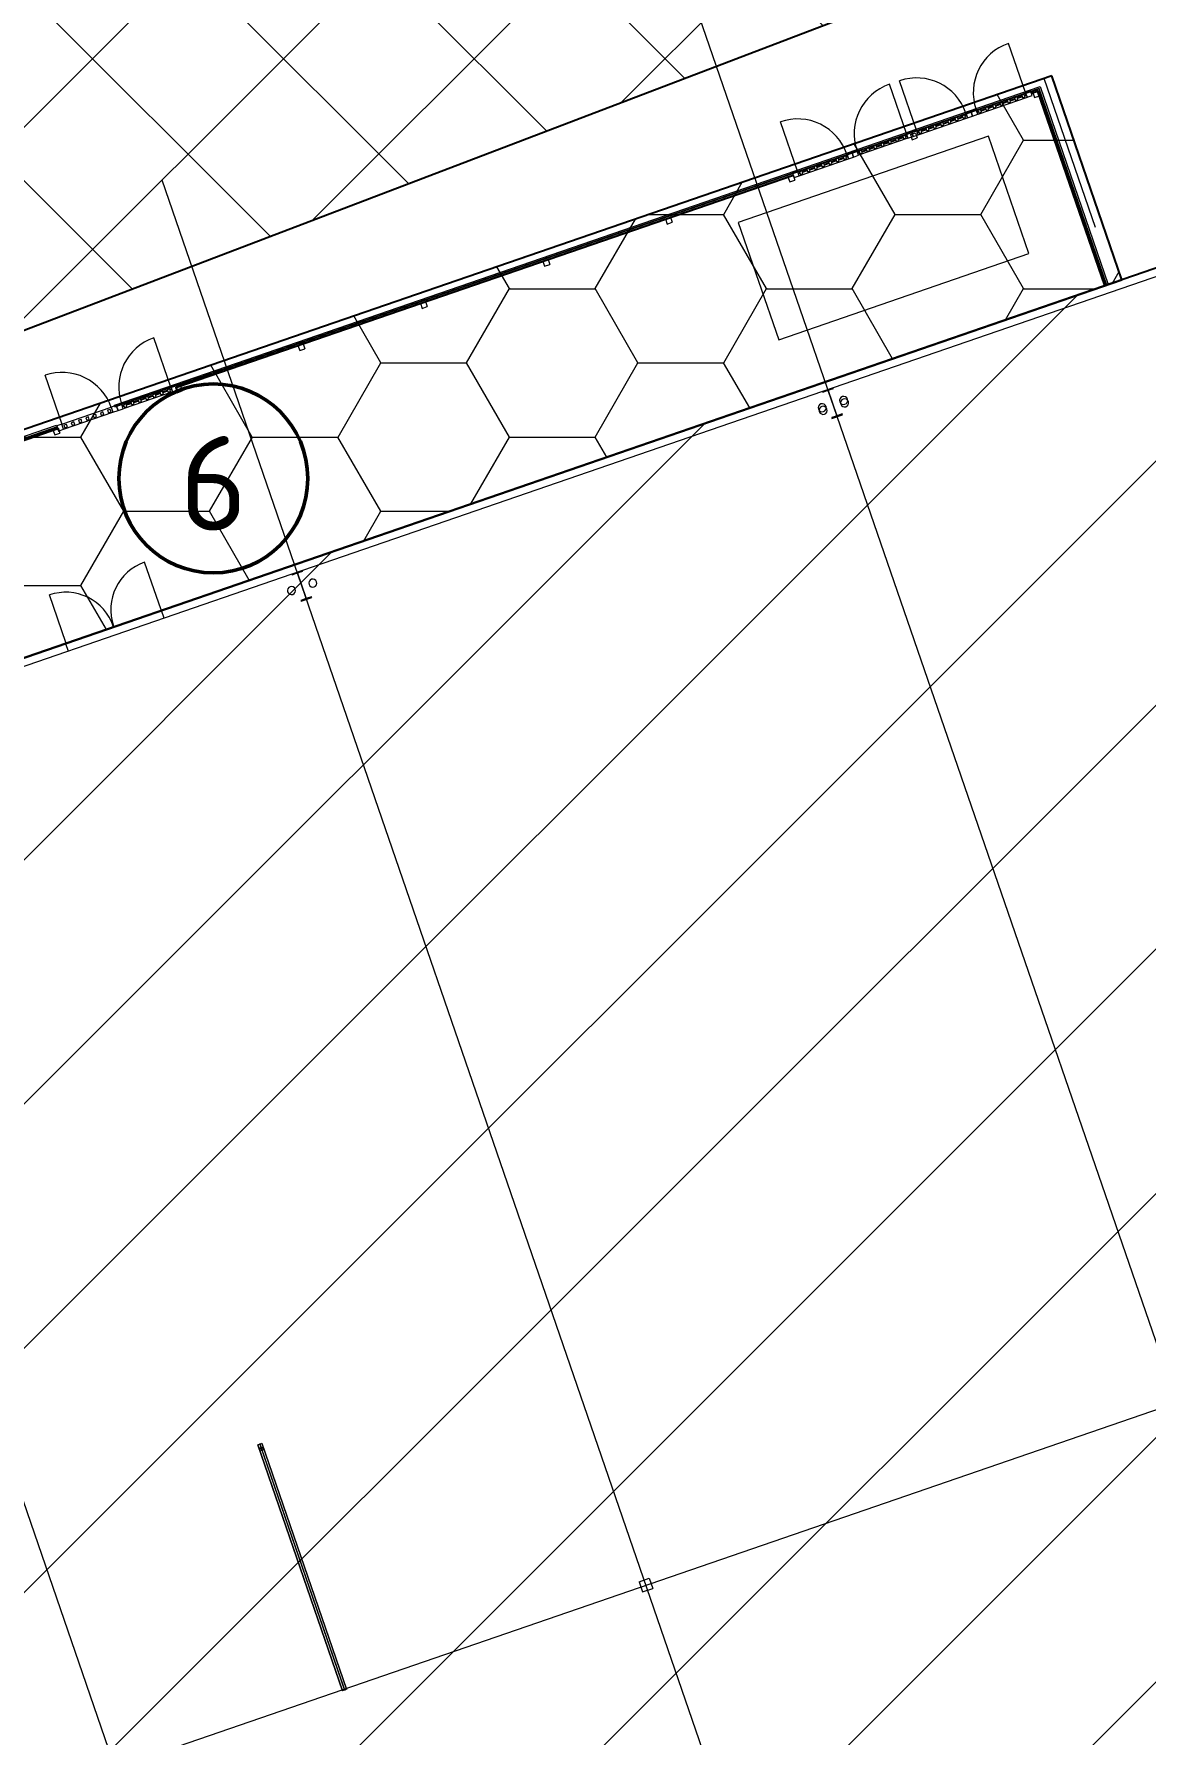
# Model space of a CAD drawing. Header units: millimetres. Extents: x 674 to 609626, y -20132 to 4061356.
# Drawn here: x 88203 to 108803, y 3983554 to 4015057 of the extents above; entities that cross this region are included whole.
import ezdxf

# ---------------------------------------------------------------- set-up
doc = ezdxf.new("R2010")
doc.units = ezdxf.units.MM
doc.linetypes.add('Hidden', pattern=[6, 4, -2])
doc.linetypes.add('Hidden_2_', pattern=[4, 3, -1])
for name, color, linetype, lineweight in [('A-000-M_MASS', 13, 'Continuous', 25), ('A-000-MH_MASS', 13, 'Hidden_2_', 25), ('A-010-M_LINE', 90, 'Continuous', 18), ('A-060-M_DETAIL', 3, 'Continuous', 25), ('A-214-M_CURT_WALL', 52, 'Continuous', 13), ('A-230-M_FLOOR', 192, 'Continuous', 13), ('A-325-M_DOOR', 31, 'Continuous', 13), ('A-325-M_DOOR_PANEL', 31, 'Continuous', 13), ('M-520-M_DRAINAGE_FW', 2, 'Continuous', 13), ('S-280-M_COLUMN', 52, 'Continuous', 13), ('S-280-M_STRUCT_FRAME', 12, 'Continuous', 13), ('Z-030-M_GRID', 191, 'Continuous', 13), ('Z-060-M_DETAIL', 92, 'Continuous', 25)]:
    doc.layers.add(name, color=color, linetype=linetype, lineweight=lineweight)
doc.styles.add('ISOCPEUR_2', font='isocpeur.ttf', dxfattribs={"height": 1750})

# ---------------------------------------------------------------- blocks, each defined once
blk = doc.blocks.new('SHS-Square Hollow Section-Column - 200x200xSHS-1605338-S0_021 - GROUND LOADING PLAN')
at = {"layer": 'S-280-M_COLUMN', "lineweight": 5}
for p, q in [((-100, 100), (-100, -100)), ((-100, 100), (100, 100)), ((100, 100), (100, -100)), ((-100, -100), (100, -100))]:
    blk.add_line(p, q, dxfattribs=at)
blk = doc.blocks.new('Mechanical - Condensers - Mechanical - Condensers-1249279-S0_021 - GROUND LOADING PLAN')
at = {"layer": 'A-000-M_MASS', "lineweight": 5}
for p, q in [((-2417617, 4013162), (-2422251, 4011566)), ((-2416869, 4010987), (-2417617, 4013162)), ((-2422251, 4011566), (-2421502, 4009392)), ((-2421502, 4009392), (-2416869, 4010987))]:
    blk.add_line(p, q, dxfattribs=at)
blk = doc.blocks.new('Downpipe - L Spreader - Default-3252010-S0_021 - GROUND LOADING PLAN')
at = {"layer": 'M-520-M_DRAINAGE_FW', "lineweight": 5}
for start, end in [(0, 180), (180, 0)]:
    blk.add_arc((-40, 150), 75, start, end, dxfattribs=at)
blk = doc.blocks.new('Downpipe - L Spreader - Default-3251983-S0_021 - GROUND LOADING PLAN')
at = {"layer": 'M-520-M_DRAINAGE_FW', "lineweight": 5}
for start, end in [(360, 180), (180, 360)]:
    blk.add_arc((-40, -150), 75, start, end, dxfattribs=at)
blk = doc.blocks.new('Downpipe - Straight - 01 - 150D-1616291-S0_021 - GROUND LOADING PLAN')
at = {"layer": 'M-520-M_DRAINAGE_FW', "lineweight": 5}
for start, end in [(0, 180), (360, 180), (180, 0), (180, 360)]:
    blk.add_arc((-40, 100), 75, start, end, dxfattribs=at)
blk = doc.blocks.new('Downpipe - Straight - 01 - 150D-1616292-S0_021 - GROUND LOADING PLAN')
at = {"layer": 'M-520-M_DRAINAGE_FW', "lineweight": 5}
for start, end in [(360, 180), (0, 180), (180, 360), (180, 0)]:
    blk.add_arc((-40, -100), 75, start, end, dxfattribs=at)
blk = doc.blocks.new('Structural Framing 2 - Structural Framing 1-1620312-S0_021 - GROUND LOADING PLAN')
at = {"layer": 'S-280-M_STRUCT_FRAME', "lineweight": 5}
for p, q in [((-2430325, 4005116), (-2430522, 4005048)), ((-2430522, 4005048), (-2430518, 4005035)), ((-2430518, 4005035), (-2430437, 4005063)), ((-2430419, 4005054), (-2430265, 4004607)), ((-2430256, 4004610), (-2430410, 4005057)), ((-2430401, 4005075), (-2430320, 4005103)), ((-2430320, 4005103), (-2430325, 4005116)), ((-2430274, 4004589), (-2430355, 4004561)), ((-2430355, 4004561), (-2430350, 4004548)), ((-2430350, 4004548), (-2430153, 4004616)), ((-2430157, 4004629), (-2430238, 4004601)), ((-2430153, 4004616), (-2430157, 4004629))]:
    blk.add_line(p, q, dxfattribs=at)
for centre, start, end in [((-2430432, 4005050), 19.0004, 109.0004), ((-2430397, 4005062), 109.0004, 199.0004), ((-2430278, 4004602), 289.0004, 19.0004), ((-2430243, 4004614), 199.0004, 289.0004)]:
    blk.add_arc(centre, 14, start, end, dxfattribs=at)
blk = doc.blocks.new('X_Door-Panel-Hinge-Standard - Standard-3351107-S0_021 - GROUND LOADING PLAN')
at = {"layer": 'A-325-M_DOOR', "lineweight": 5}
blk.add_arc((-472, -20), 932, 270, 0, dxfattribs=at)
at = {"layer": 'A-325-M_DOOR_PANEL', "lineweight": 5}
blk.add_line((-472, -20), (-472, -952), dxfattribs=at)
blk = doc.blocks.new('X_Door-Panel-Hinge-Standard - Standard-3351174-S0_021 - GROUND LOADING PLAN')
at = {"layer": 'A-325-M_DOOR', "lineweight": 5}
blk.add_arc((-472, 20), 932, 360, 90, dxfattribs=at)
at = {"layer": 'A-325-M_DOOR_PANEL', "lineweight": 5}
blk.add_line((-472, 20), (-472, 952), dxfattribs=at)
blk = doc.blocks.new('Structural Framing 3 - Structural Framing 1-1636859-S0_021 - GROUND LOADING PLAN')
at = {"layer": 'S-280-M_STRUCT_FRAME', "lineweight": 5}
for p, q in [((-2420491, 4008502), (-2420689, 4008434)), ((-2420568, 4008461), (-2420487, 4008489)), ((-2420487, 4008489), (-2420491, 4008502)), ((-2420689, 4008434), (-2420685, 4008421)), ((-2420685, 4008421), (-2420604, 4008449)), ((-2420586, 4008440), (-2420432, 4007992)), ((-2420423, 4007996), (-2420577, 4008443)), ((-2420440, 4007975), (-2420521, 4007947)), ((-2420521, 4007947), (-2420517, 4007934)), ((-2420517, 4007934), (-2420319, 4008002)), ((-2420324, 4008015), (-2420405, 4007987)), ((-2420319, 4008002), (-2420324, 4008015))]:
    blk.add_line(p, q, dxfattribs=at)
for centre, start, end in [((-2420599, 4008436), 19.0004, 109.0004), ((-2420564, 4008448), 109.0004, 199.0004), ((-2420445, 4007988), 289.0004, 19.0004), ((-2420409, 4008000), 199.0004, 289.0004)]:
    blk.add_arc(centre, 14, start, end, dxfattribs=at)
blk = doc.blocks.new('aba - Plumbing Fixtures - Strip Drain - Stormtech - Custom Ass - FLW003 _Doors_-2960047-S0_021 - GROUND LOADING PLAN')
at = {"layer": 'A-000-M_MASS', "lineweight": 5}
blk.add_circle((0, -95), 30, dxfattribs=at)
at = {"layer": 'A-000-MH_MASS', "linetype": 'Hidden', "lineweight": 5}
blk.add_line((0, 0), (0, -4820), dxfattribs=at)
blk = doc.blocks.new('Curtain_Wall_Batten_Door - Louvre Single Door-3241576-S0_021 - GROUND LOADING PLAN')
at = {"layer": 'A-325-M_DOOR', "lineweight": 5}
for p, q in [((-403, 33), (-453, 33)), ((-453, 33), (-453, -17)), ((-403, -17), (-403, 33)), ((-260, 33), (-310, 33)), ((-310, 33), (-310, -17)), ((-260, -17), (-260, 33)), ((-118, 33), (-168, 33)), ((-168, 33), (-168, -17)), ((-118, -17), (-118, 33)), ((25, 33), (-25, 33)), ((-25, 33), (-25, -17)), ((25, -17), (25, 33)), ((168, 33), (118, 33)), ((118, 33), (118, -17)), ((168, -17), (168, 33)), ((310, 33), (260, 33)), ((260, 33), (260, -17)), ((310, -17), (310, 33)), ((453, 33), (403, 33)), ((403, 33), (403, -17)), ((453, -17), (453, 33)), ((-453, -17), (-403, -17)), ((-310, -17), (-260, -17)), ((-168, -17), (-118, -17)), ((-25, -17), (25, -17)), ((118, -17), (168, -17)), ((260, -17), (310, -17)), ((403, -17), (453, -17))]:
    blk.add_line(p, q, dxfattribs=at)
blk.add_arc((483, -42), 966, 180, 270, dxfattribs=at)
at = {"layer": 'A-325-M_DOOR_PANEL', "lineweight": 5}
blk.add_line((483, -42), (483, -1008), dxfattribs=at)
blk = doc.blocks.new('Rectangular Mullion - 100 x 100mm-1765090-S0_021 - GROUND LOADING PLAN')
at = {"layer": 'A-214-M_CURT_WALL', "lineweight": 5}
for p, q in [((-2434782, 4007827), (-2433868, 4008142)), ((-2434750, 4007733), (-2433836, 4008047))]:
    blk.add_line(p, q, dxfattribs=at)
blk = doc.blocks.new('Rectangular Mullion - 100 x 100mm-1765060-S0_021 - GROUND LOADING PLAN')
at = {"layer": 'A-214-M_CURT_WALL', "lineweight": 5}
for p, q in [((-100, 50), (0, 50)), ((-100, -50), (-100, 50)), ((0, 50), (0, -50)), ((0, -50), (-100, -50))]:
    blk.add_line(p, q, dxfattribs=at)
blk = doc.blocks.new('Rectangular Mullion - 100 x 100mm-1765061-S0_021 - GROUND LOADING PLAN')
at = {"layer": 'A-214-M_CURT_WALL', "lineweight": 5}
for p, q in [((0, 50), (-100, 50)), ((-100, 50), (-100, -50)), ((0, -50), (0, 50)), ((-100, -50), (0, -50))]:
    blk.add_line(p, q, dxfattribs=at)
blk = doc.blocks.new('Curtain_Wall_Batten_Door - Louvre Single Door-3241595-S0_021 - GROUND LOADING PLAN')
at = {"layer": 'A-325-M_DOOR', "lineweight": 5}
for p, q in [((-403, 17), (-453, 17)), ((-453, 17), (-453, -33)), ((-403, -33), (-403, 17)), ((-260, 17), (-310, 17)), ((-310, 17), (-310, -33)), ((-260, -33), (-260, 17)), ((-118, 17), (-168, 17)), ((-168, 17), (-168, -33)), ((-118, -33), (-118, 17)), ((25, 17), (-25, 17)), ((-25, 17), (-25, -33)), ((25, -33), (25, 17)), ((168, 17), (118, 17)), ((118, 17), (118, -33)), ((168, -33), (168, 17)), ((310, 17), (260, 17)), ((260, 17), (260, -33)), ((310, -33), (310, 17)), ((453, 17), (403, 17)), ((403, 17), (403, -33)), ((453, -33), (453, 17)), ((-453, -33), (-403, -33)), ((-310, -33), (-260, -33)), ((-168, -33), (-118, -33)), ((-25, -33), (25, -33)), ((118, -33), (168, -33)), ((260, -33), (310, -33)), ((403, -33), (453, -33))]:
    blk.add_line(p, q, dxfattribs=at)
blk.add_arc((483, 42), 966, 90, 180, dxfattribs=at)
at = {"layer": 'A-325-M_DOOR_PANEL', "lineweight": 5}
blk.add_line((483, 42), (483, 1008), dxfattribs=at)
blk = doc.blocks.new('Rectangular Mullion - 100 x 100mm-2548305-S0_021 - GROUND LOADING PLAN')
at = {"layer": 'A-214-M_CURT_WALL', "lineweight": 5}
blk.add_line((-2432733, 4008427), (-2433647, 4008112), dxfattribs=at)
blk = doc.blocks.new('Rectangular Mullion - 100 x 100mm-1677029-S0_021 - GROUND LOADING PLAN')
at = {"layer": 'A-214-M_CURT_WALL', "lineweight": 5}
for p, q in [((-100, 50), (0, 50)), ((-100, -50), (-100, 50)), ((0, 50), (0, -50)), ((0, -50), (-100, -50))]:
    blk.add_line(p, q, dxfattribs=at)
blk = doc.blocks.new('Rectangular Mullion - 100 x 100mm-1677030-S0_021 - GROUND LOADING PLAN')
at = {"layer": 'A-214-M_CURT_WALL', "lineweight": 5}
for p, q in [((0, 50), (-100, 50)), ((-100, 50), (-100, -50)), ((0, -50), (0, 50)), ((-100, -50), (0, -50))]:
    blk.add_line(p, q, dxfattribs=at)
blk = doc.blocks.new('Rectangular Mullion - 100 x 100mm-V50-S0_021 - GROUND LOADING PLAN')
at = {"layer": 'A-214-M_CURT_WALL', "lineweight": 5}
blk.add_line((-2421124, 4012430), (-2420210, 4012744), dxfattribs=at)
blk = doc.blocks.new('aba - Plumbing Fixtures - Strip Drain - Stormtech - Custom Ass - FLW003 _Doors_-1837841-S0_021 - GROUND LOADING PLAN')
at = {"layer": 'A-000-M_MASS', "lineweight": 5}
blk.add_circle((0, -95), 30, dxfattribs=at)
at = {"layer": 'A-000-MH_MASS', "linetype": 'Hidden', "lineweight": 5}
blk.add_line((0, 10), (0, -4830), dxfattribs=at)
at = {"layer": 'M-520-M_DRAINAGE_FW', "lineweight": 5}
for p, q in [((-41, 0), (-38, 0)), ((-41, 0), (-41, -4820)), ((-38, -4820), (-38, 0)), ((0, 0), (0, -4820)), ((38, 0), (41, 0)), ((38, 0), (38, -4820)), ((41, 0), (41, -4820)), ((-38, -4820), (-41, -4820)), ((41, -4820), (38, -4820))]:
    blk.add_line(p, q, dxfattribs=at)
blk = doc.blocks.new('Rectangular Mullion - LVR002 - Swaged Louvre-3353512-S0_021 - GROUND LOADING PLAN')
at = {"layer": 'A-214-M_CURT_WALL', "lineweight": 5}
for p, q in [((-2448567, 4003033), (-2434862, 4007752)), ((-2434855, 4007733), (-2448542, 4003020))]:
    blk.add_line(p, q, dxfattribs=at)
blk = doc.blocks.new('Rectangular Mullion - LVR002 - Swaged Louvre-V67-S0_021 - GROUND LOADING PLAN')
at = {"layer": 'A-214-M_CURT_WALL', "lineweight": 5}
for p, q in [((-2448639, 4003068), (-2434880, 4007806)), ((-2434871, 4007777), (-2448601, 4003049)), ((-2448596, 4003047), (-2434869, 4007773)), ((-2434880, 4007806), (-2434877, 4007795)), ((-2434869, 4007773), (-2434871, 4007777)), ((-2448601, 4003049), (-2448596, 4003047))]:
    blk.add_line(p, q, dxfattribs=at)
blk = doc.blocks.new('Rectangular Mullion - LVR002 - Swaged Louvre-3345614-S0_021 - GROUND LOADING PLAN')
at = {"layer": 'A-214-M_CURT_WALL', "lineweight": 5}
for p, q in [((-2417218, 4013833), (-2417131, 4013863)), ((-2417124, 4013844), (-2417212, 4013814)), ((-2417083, 4013879), (-2416996, 4013909)), ((-2416989, 4013890), (-2417077, 4013860)), ((-2416949, 4013926), (-2416920, 4013935)), ((-2416914, 4013916), (-2416942, 4013907)), ((-2416826, 4013968), (-2416696, 4014013)), ((-2416708, 4013987), (-2416819, 4013949)), ((-2418186, 4013499), (-2418099, 4013530)), ((-2418092, 4013511), (-2418180, 4013480)), ((-2418051, 4013546), (-2418023, 4013556)), ((-2418016, 4013537), (-2418045, 4013527)), ((-2417834, 4013621), (-2417805, 4013631)), ((-2417799, 4013612), (-2417827, 4013602)), ((-2417758, 4013647), (-2417671, 4013677)), ((-2417664, 4013658), (-2417752, 4013628)), ((-2417623, 4013693), (-2417536, 4013723)), ((-2417529, 4013705), (-2417617, 4013674)), ((-2417488, 4013740), (-2417401, 4013770)), ((-2417394, 4013751), (-2417482, 4013721)), ((-2417353, 4013786), (-2417266, 4013816)), ((-2417259, 4013797), (-2417347, 4013767)), ((-2418937, 4013241), (-2418908, 4013251)), ((-2418902, 4013232), (-2418930, 4013222)), ((-2418861, 4013267), (-2418773, 4013297)), ((-2418767, 4013278), (-2418854, 4013248)), ((-2418726, 4013314), (-2418638, 4013344)), ((-2418632, 4013325), (-2418719, 4013295)), ((-2418591, 4013360), (-2418503, 4013390)), ((-2418497, 4013371), (-2418585, 4013341)), ((-2418456, 4013406), (-2418368, 4013437)), ((-2418362, 4013418), (-2418450, 4013388)), ((-2418321, 4013453), (-2418233, 4013483)), ((-2418227, 4013464), (-2418315, 4013434)), ((-2419964, 4012887), (-2419876, 4012918)), ((-2419869, 4012899), (-2419957, 4012868)), ((-2419829, 4012934), (-2419741, 4012964)), ((-2419735, 4012945), (-2419822, 4012915)), ((-2419694, 4012980), (-2419606, 4013010)), ((-2419600, 4012992), (-2419687, 4012961)), ((-2419559, 4013027), (-2419471, 4013057)), ((-2419465, 4013038), (-2419552, 4013008)), ((-2419424, 4013073), (-2419336, 4013103)), ((-2419330, 4013084), (-2419417, 4013054)), ((-2419289, 4013120), (-2419201, 4013150)), ((-2419195, 4013131), (-2419282, 4013101)), ((-2419154, 4013166), (-2419126, 4013176)), ((-2419119, 4013157), (-2419147, 4013147)), ((-2420931, 4012554), (-2420844, 4012584)), ((-2420837, 4012565), (-2420925, 4012535)), ((-2420796, 4012601), (-2420709, 4012631)), ((-2420702, 4012612), (-2420790, 4012582)), ((-2420662, 4012647), (-2420574, 4012677)), ((-2420567, 4012658), (-2420655, 4012628)), ((-2420527, 4012694), (-2420439, 4012724)), ((-2420432, 4012705), (-2420520, 4012675)), ((-2420392, 4012740), (-2420304, 4012770)), ((-2420298, 4012751), (-2420385, 4012721)), ((-2420257, 4012786), (-2420228, 4012796)), ((-2420222, 4012777), (-2420250, 4012768)), ((-2420039, 4012861), (-2420011, 4012871)), ((-2420004, 4012852), (-2420033, 4012842)), ((-2432658, 4008516), (-2421237, 4012449)), ((-2421230, 4012430), (-2432652, 4008497)), ((-2421142, 4012482), (-2421114, 4012491)), ((-2421107, 4012472), (-2421135, 4012463)), ((-2421066, 4012508), (-2420979, 4012538)), ((-2420972, 4012519), (-2421060, 4012489)), ((-2432781, 4008474), (-2432753, 4008484)), ((-2432746, 4008465), (-2432775, 4008455)), ((-2433666, 4008169), (-2433638, 4008179)), ((-2433631, 4008160), (-2433660, 4008150)), ((-2433591, 4008195), (-2433503, 4008225)), ((-2433498, 4008206), (-2433584, 4008176)), ((-2433456, 4008242), (-2433368, 4008272)), ((-2433362, 4008253), (-2433449, 4008223)), ((-2433321, 4008288), (-2433233, 4008318)), ((-2433227, 4008299), (-2433314, 4008269)), ((-2433186, 4008334), (-2433098, 4008365)), ((-2433092, 4008346), (-2433179, 4008316)), ((-2433051, 4008381), (-2432963, 4008411)), ((-2432957, 4008392), (-2433044, 4008362)), ((-2432916, 4008427), (-2432828, 4008458)), ((-2432822, 4008439), (-2432910, 4008408))]:
    blk.add_line(p, q, dxfattribs=at)
blk = doc.blocks.new('Rectangular Mullion - LVR002 - Swaged Louvre-V68-S0_021 - GROUND LOADING PLAN')
at = {"layer": 'A-214-M_CURT_WALL', "lineweight": 5}
for p, q in [((-2433809, 4008180), (-2416661, 4014085)), ((-2416679, 4014046), (-2433799, 4008151)), ((-2433798, 4008147), (-2416682, 4014041)), ((-2416682, 4014041), (-2416679, 4014046)), ((-2433804, 4008164), (-2433809, 4008180)), ((-2433799, 4008151), (-2433798, 4008147))]:
    blk.add_line(p, q, dxfattribs=at)
blk = doc.blocks.new('Rectangular Mullion - LVR002 - Swaged Louvre-3345615-S0_021 - GROUND LOADING PLAN')
at = {"layer": 'A-214-M_CURT_WALL', "lineweight": 5}
for p, q in [((-2415469, 4010390), (-2416708, 4013987)), ((-2416696, 4014013), (-2415450, 4010396)), ((-2415450, 4010396), (-2415469, 4010390)), ((-2415429, 4010403), (-2415450, 4010396))]:
    blk.add_line(p, q, dxfattribs=at)
blk = doc.blocks.new('Rectangular Mullion - LVR002 - Swaged Louvre-V69-S0_021 - GROUND LOADING PLAN')
at = {"layer": 'A-214-M_CURT_WALL', "lineweight": 5}
for p, q in [((-2416679, 4014046), (-2416682, 4014041)), ((-2416682, 4014041), (-2415429, 4010403)), ((-2415425, 4010405), (-2416679, 4014046)), ((-2416661, 4014085), (-2415397, 4010414)), ((-2415429, 4010403), (-2415425, 4010405)), ((-2415397, 4010414), (-2415425, 4010405))]:
    blk.add_line(p, q, dxfattribs=at)
blk = doc.blocks.new('aba - Structural Column - Steel - SHS - SHS100x100x9-3123692-S0_021 - GROUND LOADING PLAN')
at = {"layer": 'S-280-M_COLUMN', "lineweight": 5}
for p, q in [((-50, 50), (-50, -50)), ((-50, 50), (50, 50)), ((50, 50), (50, -50)), ((-50, -50), (50, -50))]:
    blk.add_line(p, q, dxfattribs=at)
blk = doc.blocks.new('25021-APA-ZZ-ZZ-M3-AR-000001_V3_rvt-1-S0_021 - GROUND LOADING PLAN')
at = {"layer": 'A-230-M_FLOOR', "lineweight": 5}
for p, q in [((-2436744, 4009087), (-2419330, 4015733)), ((-2416587, 4014235), (-2448810, 4003140)), ((-2415635, 4011471), (-2416587, 4014235)), ((-2410840, 4011825), (-2420491, 4008502)), ((-2413639, 4011020), (-2415397, 4010414)), ((-2415469, 4010390), (-2417203, 4009793)), ((-2417203, 4009793), (-2432934, 4004376)), ((-2420689, 4008434), (-2430325, 4005116)), ((-2430522, 4005048), (-2440158, 4001730)), ((-2432934, 4004376), (-2434717, 4003762)), ((-2432885, 4004234), (-2432934, 4004376)), ((-2434717, 4003762), (-2447305, 3999427)), ((-2434717, 4003762), (-2434668, 4003620)), ((-2431153, 3988913), (-2431075, 3988940)), ((-2431075, 3988940), (-2429506, 3984383)), ((-2429584, 3984356), (-2431153, 3988913)), ((-2429506, 3984383), (-2429584, 3984356))]:
    blk.add_line(p, q, dxfattribs=at)
at = {"layer": 'A-000-M_MASS', "color": 253, "lineweight": 5}
blk.add_blockref('Mechanical - Condensers - Mechanical - Condensers-1249279-S0_021 - GROUND LOADING PLAN', (0, 0), dxfattribs=at)
at = {"layer": 'A-214-M_CURT_WALL', "color": 253, "lineweight": 5}
for name, p in [('Rectangular Mullion - LVR002 - Swaged Louvre-V68-S0_021 - GROUND LOADING PLAN', (0, 0)), ('Rectangular Mullion - LVR002 - Swaged Louvre-3345614-S0_021 - GROUND LOADING PLAN', (0, 0)), ('Rectangular Mullion - 100 x 100mm-2548305-S0_021 - GROUND LOADING PLAN', (15831, 5456)), ('Rectangular Mullion - LVR002 - Swaged Louvre-3345615-S0_021 - GROUND LOADING PLAN', (0, 0)), ('Rectangular Mullion - LVR002 - Swaged Louvre-V69-S0_021 - GROUND LOADING PLAN', (0, 0)), ('Rectangular Mullion - 100 x 100mm-V50-S0_021 - GROUND LOADING PLAN', (2205, 759)), ('Rectangular Mullion - 100 x 100mm-2548305-S0_021 - GROUND LOADING PLAN', (13625, 4697)), ('Rectangular Mullion - 100 x 100mm-V50-S0_021 - GROUND LOADING PLAN', (0, 0)), ('Rectangular Mullion - 100 x 100mm-2548305-S0_021 - GROUND LOADING PLAN', (0, 0)), ('Rectangular Mullion - 100 x 100mm-1765090-S0_021 - GROUND LOADING PLAN', (0, 0)), ('Rectangular Mullion - LVR002 - Swaged Louvre-V67-S0_021 - GROUND LOADING PLAN', (0, 0)), ('Rectangular Mullion - LVR002 - Swaged Louvre-3353512-S0_021 - GROUND LOADING PLAN', (0, 0))]:
    blk.add_blockref(name, p, dxfattribs=at)
at = {"layer": 'A-214-M_CURT_WALL', "color": 253, "lineweight": 5, "extrusion": (0, 0, -1)}
for name, p, rotation in [('Rectangular Mullion - 100 x 100mm-1677029-S0_021 - GROUND LOADING PLAN', (2416824, 4013963), 160.9995928797874), ('Rectangular Mullion - 100 x 100mm-1677029-S0_021 - GROUND LOADING PLAN', (2419029, 4013204), 160.9995928797667), ('Rectangular Mullion - 100 x 100mm-1765060-S0_021 - GROUND LOADING PLAN', (2419029, 4013204), 340.9995928797828), ('Rectangular Mullion - 100 x 100mm-1765060-S0_021 - GROUND LOADING PLAN', (2421235, 4012444), 340.9995928797622), ('Rectangular Mullion - 100 x 100mm-1677029-S0_021 - GROUND LOADING PLAN', (2432655, 4008507), 160.9995928797667), ('Rectangular Mullion - 100 x 100mm-1765060-S0_021 - GROUND LOADING PLAN', (2434860, 4007747), 340.9995928797622)]:
    blk.add_blockref(name, p, dxfattribs=dict(at, rotation=rotation))
at = {"layer": 'A-214-M_CURT_WALL', "color": 253, "lineweight": 5}
for name, p, rotation in [('Rectangular Mullion - 100 x 100mm-1765061-S0_021 - GROUND LOADING PLAN', (-2417927, 4013583), 19.00040712021717), ('Rectangular Mullion - 100 x 100mm-1677030-S0_021 - GROUND LOADING PLAN', (-2417927, 4013583), 199.0004071202125), ('Rectangular Mullion - 100 x 100mm-1677030-S0_021 - GROUND LOADING PLAN', (-2420132, 4012824), 199.0004071202332), ('Rectangular Mullion - 100 x 100mm-1765061-S0_021 - GROUND LOADING PLAN', (-2420132, 4012824), 19.00040712023784), ('Rectangular Mullion - 100 x 100mm-1765061-S0_021 - GROUND LOADING PLAN', (-2433758, 4008127), 19.00040712023784), ('Rectangular Mullion - 100 x 100mm-1677030-S0_021 - GROUND LOADING PLAN', (-2433758, 4008127), 199.0004071202332)]:
    blk.add_blockref(name, p, dxfattribs=dict(at, rotation=rotation))
at = {"layer": 'A-325-M_DOOR', "color": 253, "lineweight": 5}
for name, p, rotation in [('Curtain_Wall_Batten_Door - Louvre Single Door-3241595-S0_021 - GROUND LOADING PLAN', (-2417375, 4013773), 19.00040712021258), ('Curtain_Wall_Batten_Door - Louvre Single Door-3241576-S0_021 - GROUND LOADING PLAN', (-2418478, 4013394), 199.0004071202172), ('Curtain_Wall_Batten_Door - Louvre Single Door-3241595-S0_021 - GROUND LOADING PLAN', (-2419581, 4013014), 19.00040712023325), ('Curtain_Wall_Batten_Door - Louvre Single Door-3241576-S0_021 - GROUND LOADING PLAN', (-2420684, 4012634), 199.0004071202379), ('Curtain_Wall_Batten_Door - Louvre Single Door-3241595-S0_021 - GROUND LOADING PLAN', (-2433206, 4008317), 19.00040712023325), ('Curtain_Wall_Batten_Door - Louvre Single Door-3241576-S0_021 - GROUND LOADING PLAN', (-2434309, 4007937), 199.0004071202379), ('X_Door-Panel-Hinge-Standard - Standard-3351107-S0_021 - GROUND LOADING PLAN', (-2433385, 4004215), 199.0004071202119), ('X_Door-Panel-Hinge-Standard - Standard-3351174-S0_021 - GROUND LOADING PLAN', (-2434257, 4003915), 19.0004071202119)]:
    blk.add_blockref(name, p, dxfattribs=dict(at, rotation=rotation))
at = {"layer": 'M-520-M_DRAINAGE_FW', "color": 253, "lineweight": 5}
for name, p, rotation in [('Downpipe - L Spreader - Default-3251983-S0_021 - GROUND LOADING PLAN', (-2420685, 4007975), 199.0004071202827), ('Downpipe - Straight - 01 - 150D-1616292-S0_021 - GROUND LOADING PLAN', (-2420685, 4007975), 199.0004071202827), ('Downpipe - L Spreader - Default-3252010-S0_021 - GROUND LOADING PLAN', (-2420212, 4008138), 19.00040712024361), ('Downpipe - Straight - 01 - 150D-1616291-S0_021 - GROUND LOADING PLAN', (-2420212, 4008138), 19.00040712024361), ('Downpipe - L Spreader - Default-3251983-S0_021 - GROUND LOADING PLAN', (-2430518, 4004589), 199.0004071202827), ('Downpipe - L Spreader - Default-3252010-S0_021 - GROUND LOADING PLAN', (-2430046, 4004752), 19.00040712024361), ('aba - Plumbing Fixtures - Strip Drain - Stormtech - Custom Ass - FLW003 _Doors_-1837841-S0_021 - GROUND LOADING PLAN', (-2431114, 3988926), 19.00040712021655), ('aba - Plumbing Fixtures - Strip Drain - Stormtech - Custom Ass - FLW003 _Doors_-2960047-S0_021 - GROUND LOADING PLAN', (-2431114, 3988926), 19.00040712021655)]:
    blk.add_blockref(name, p, dxfattribs=dict(at, rotation=rotation))
at = {"layer": 'S-280-M_COLUMN', "color": 253, "lineweight": 5}
for name, p, rotation in [('aba - Structural Column - Steel - SHS - SHS100x100x9-3123692-S0_021 - GROUND LOADING PLAN', (-2416730, 4013943), 19.00040712015785), ('aba - Structural Column - Steel - SHS - SHS100x100x9-3123692-S0_021 - GROUND LOADING PLAN', (-2418999, 4013161), 19.00040712015785), ('aba - Structural Column - Steel - SHS - SHS100x100x9-3123692-S0_021 - GROUND LOADING PLAN', (-2421268, 4012380), 19.00040712015785), ('aba - Structural Column - Steel - SHS - SHS100x100x9-3123692-S0_021 - GROUND LOADING PLAN', (-2423537, 4011599), 19.00040712015785), ('aba - Structural Column - Steel - SHS - SHS100x100x9-3123692-S0_021 - GROUND LOADING PLAN', (-2425807, 4010817), 19.00040712015785), ('aba - Structural Column - Steel - SHS - SHS100x100x9-3123692-S0_021 - GROUND LOADING PLAN', (-2428076, 4010036), 19.00040712015785), ('aba - Structural Column - Steel - SHS - SHS100x100x9-3123692-S0_021 - GROUND LOADING PLAN', (-2430345, 4009254), 19.00040712015785), ('aba - Structural Column - Steel - SHS - SHS100x100x9-3123692-S0_021 - GROUND LOADING PLAN', (-2432614, 4008473), 19.00040712015785), ('aba - Structural Column - Steel - SHS - SHS100x100x9-3123692-S0_021 - GROUND LOADING PLAN', (-2434884, 4007692), 19.00040712015785), ('SHS-Square Hollow Section-Column - 200x200xSHS-1605338-S0_021 - GROUND LOADING PLAN', (-2423961, 3986313), 19.00040712009558)]:
    blk.add_blockref(name, p, dxfattribs=dict(at, rotation=rotation))
at = {"layer": 'S-280-M_STRUCT_FRAME', "color": 253, "lineweight": 5}
for name in ['Structural Framing 3 - Structural Framing 1-1636859-S0_021 - GROUND LOADING PLAN', 'Structural Framing 2 - Structural Framing 1-1620312-S0_021 - GROUND LOADING PLAN']:
    blk.add_blockref(name, (0, 0), dxfattribs=at)
blk = doc.blocks.new('NRP_Load Tag _v2_ - NRP_Load Tag-532938-S0_021 - GROUND LOADING PLAN')
at = {"layer": 'A-060-M_DETAIL', "lineweight": 50}
for start, end in [(360, 180), (180, 360)]:
    blk.add_arc((0, 0), 3.5, start, end, dxfattribs=at)

msp = doc.modelspace()

# ---------------------------------------------------------------- hatches: boundary and pattern name
at = {"layer": 'Z-060-M_DETAIL', "lineweight": 18}
h = msp.add_hatch(dxfattribs=at)
h.set_pattern_fill('FP_39', color=150, style=0, pattern_type=2)
h.set_pattern_definition([(45, (2523501.4, 0), (-1767.767, 1767.767), []), (135, (2523501.4, 0), (-1767.767, -1767.767), [])])
h.paths.add_polyline_path([(96245, 3945586), (100712, 3950053), (100488, 3950102), (100182, 3950188), (100047, 3950231), (99832, 3950312), (99622, 3950403), (99416, 3950505), (99164, 3950647), (99020, 3950737), (98831, 3950868), (97520, 3951917), (97129, 3952216), (96907, 3952378), (96590, 3952594), (96111, 3952893), (95937, 3952997), (95601, 3953183), (95093, 3953438), (94914, 3953524), (94563, 3953678), (94075, 3953870), (93847, 3953954), (93483, 3954076), (93057, 3954202), (92745, 3954285), (92372, 3954373), (91996, 3954449), (91617, 3954513), (91237, 3954566), (90856, 3954607), (90474, 3954636), (90004, 3954655), (89707, 3954660), (81061, 3954660), (80707, 3954666), (80355, 3954685), (80003, 3954716), (79652, 3954760), (79303, 3954816), (78957, 3954885), (78613, 3954965), (78272, 3955058), (77790, 3955213), (77601, 3955280), (77272, 3955408), (76948, 3955548), (76628, 3955700), (76315, 3955862), (76007, 3956036), (75706, 3956221), (75411, 3956416), (75124, 3956621), (74737, 3956925), (74571, 3957062), (74307, 3957297), (74052, 3957540), (73719, 3957888), (73567, 3958055), (73298, 3958377), (73121, 3958602), (72912, 3958887), (72714, 3959180), (72526, 3959479), (72349, 3959785), (72183, 3960096), (72028, 3960414), (71884, 3960737), (71752, 3961064), (71632, 3961397), (63374, 3985498), (63253, 3985872), (63143, 3986250), (63045, 3986631), (62959, 3987015), (62886, 3987401), (62823, 3987800), (62775, 3988180), (62738, 3988571), (62713, 3988964), (62701, 3989357), (62701, 3989750), (62714, 3990143), (62739, 3990536), (62776, 3990927), (62851, 3991478), (62887, 3991706), (62961, 3992092), (63047, 3992476), (63145, 3992857), (63282, 3993317), (63377, 3993608), (63540, 3994053), (63656, 3994344), (63812, 3994705), (64029, 3995155), (64159, 3995411), (64349, 3995755), (64558, 3996107), (64761, 3996425), (65067, 3996867), (65214, 3997068), (65455, 3997378), (65706, 3997681), (65967, 3997976), (66236, 3998262), (66594, 3998614), (66830, 3998833), (67098, 3999068), (67401, 3999318), (67712, 3999559), (68031, 3999789), (68357, 4000010), (68689, 4000220), (69028, 4000420), (69373, 4000608), (69724, 4000786), (86757, 4009087), (104171, 4015733), (114432, 4019404), (115522, 4019791), (117414, 4020449), (119311, 4021097), (121212, 4021733), (123116, 4022358), (125024, 4022971), (126936, 4023573), (128851, 4024164), (130769, 4024743), (132692, 4025311), (134788, 4025915), (136546, 4026412), (138860, 4027048), (140413, 4027467), (142931, 4028126), (144292, 4028475), (147002, 4029149), (148183, 4029438), (151073, 4030119), (152086, 4030354), (154041, 4030794), (155999, 4031223), (157959, 4031640), (159922, 4032046), (170220, 4034141), (171181, 4031349), (196234, 4037610), (195955, 4039377), (260999, 4052607), (261254, 4052656), (262017, 4052784), (262525, 4052859), (263040, 4052927), (263638, 4052993), (264238, 4053047), (265070, 4053101), (265440, 4053120), (266042, 4053138), (267106, 4053144), (286913, 4053144), (287204, 4053138), (287495, 4053120), (287784, 4053090), (288072, 4053047), (288358, 4052993), (288642, 4052927), (288922, 4052850), (289199, 4052760), (289498, 4052649), (289741, 4052547), (290004, 4052424), (290263, 4052290), (290515, 4052146), (290762, 4051991), (291002, 4051826), (291234, 4051651), (291533, 4051401), (291677, 4051273), (291886, 4051071), (292086, 4050860), (292278, 4050641), (292527, 4050322), (292633, 4050180), (292796, 4049938), (292948, 4049691), (293090, 4049437), (293222, 4049177), (293343, 4048912), (293452, 4048642), (293569, 4048308), (293637, 4048091), (293712, 4047809), (293776, 4047525), (293827, 4047239), (296518, 4030249), (296518, 4059144), (268053, 4059144), (267282, 4059138), (266510, 4059120), (265738, 4059090), (264968, 4059049), (264197, 4058995), (263428, 4058930), (262660, 4058852), (261893, 4058763), (260999, 4058643), (260364, 4058549), (259603, 4058425), (258843, 4058288), (258085, 4058140), (158330, 4037845), (156365, 4037439), (154402, 4037021), (152442, 4036592), (150485, 4036151), (148530, 4035698), (146578, 4035234), (144629, 4034758), (142683, 4034271), (140740, 4033771), (138800, 4033261), (136862, 4032738), (134788, 4032165), (132997, 4031659), (131070, 4031102), (129146, 4030534), (126646, 4029776), (125308, 4029363), (123394, 4028760), (121484, 4028146), (119577, 4027521), (117675, 4026884), (115776, 4026236), (113881, 4025576), (110360, 4024322), (102090, 4021360), (84369, 4014597), (64120, 4004730), (61505, 4003095), (61206, 4002902), (60874, 4002672), (60551, 4002433), (60234, 4002184), (59926, 4001925), (59626, 4001656), (59334, 4001378), (59052, 4001091), (58778, 4000796), (58514, 4000492), (58259, 4000180), (58014, 3999860), (57780, 3999533), (57555, 3999199), (57328, 3998833), (57139, 3998510), (56946, 3998156), (56766, 3997796), (56596, 3997431), (56438, 3997060), (56291, 3996685), (56157, 3996306), (56034, 3995922), (55923, 3995535), (55824, 3995144), (55738, 3994751), (55664, 3994355), (55602, 3993957), (55553, 3993558), (55516, 3993157), (55492, 3992755), (55480, 3992352), (55481, 3991949), (55499, 3991478), (55521, 3991145), (55559, 3990744), (55610, 3990345), (55674, 3989947), (55750, 3989552), (55838, 3989159), (55938, 3988769), (56051, 3988382), (56244, 3987800), (67013, 3956365), (67139, 3956015), (67277, 3955669), (67426, 3955328), (67612, 3954942), (67757, 3954661), (67939, 3954336), (68131, 3954018), (68333, 3953705), (68546, 3953400), (68768, 3953101), (69000, 3952810), (69241, 3952527), (69492, 3952252), (69751, 3951985), (70019, 3951726), (70295, 3951477), (70579, 3951236), (70871, 3951005), (71171, 3950784), (71477, 3950573), (71790, 3950371), (72109, 3950180), (72435, 3950000), (72766, 3949830), (73103, 3949672), (73444, 3949524), (73791, 3949387), (74141, 3949262), (74496, 3949149), (74854, 3949047), (75215, 3948956), (75579, 3948878), (75945, 3948811), (76313, 3948757), (76683, 3948715), (77054, 3948684), (77426, 3948666), (77798, 3948660), (88374, 3948660), (88760, 3948654), (89146, 3948635), (89531, 3948603), (90004, 3948546), (90296, 3948502), (90676, 3948433), (91054, 3948352), (91429, 3948258), (91800, 3948152), (92168, 3948034), (92531, 3947904), (92891, 3947763), (93245, 3947609), (93594, 3947444), (94075, 3947192), (94276, 3947081), (94607, 3946882), (94932, 3946673), (95250, 3946454), (95560, 3946224), (95863, 3945984), (96111, 3945732)])
h = msp.add_hatch(dxfattribs=at)
h.set_pattern_fill('FP_43', color=240, style=0, pattern_type=2)
h.set_pattern_definition([(45, (2523501.4, 0), (-2262.7417, 2262.7417), [])])
h.paths.add_polyline_path([(76024, 3957063), (123550, 3973428), (125141, 3968809), (218853, 3968809), (215362, 3990817), (202456, 3993537), (201710, 3998248), (201451, 3998207), (195477, 4036005), (168099, 4029182), (167515, 4030872), (63001, 3994884), (75754, 3957846)])
h = msp.add_hatch(dxfattribs=at)
h.set_pattern_fill('FP_41', color=190, style=0, pattern_type=2)
h.set_pattern_definition([(0, (2523501.4, 0), (2381.25, 1374.815), [1587.5, -3175]), (120, (2523501.4, 0), (-2381.2497, 1374.8155), [1587.5, -3175]), (60, (2523501.4, 0), (0.0003, 2749.6305), [0, -3175, 1587.5, 0])])
h.paths.add_polyline_path([(75993, 3999357), (108358, 4010502), (107056, 4014284), (74691, 4003140), (74908, 4002511)])

# ---------------------------------------------------------------- linework, layer by layer
at = {"layer": 'A-010-M_LINE', "lineweight": 25}
for p, q in [((167515, 4030872), (63001, 3994884)), ((86757, 4009087), (104171, 4015733)), ((107056, 4014284), (74691, 4003140)), ((108358, 4010502), (107056, 4014284)), ((75993, 3999357), (108358, 4010502))]:
    msp.add_line(p, q, dxfattribs=at)
at = {"layer": 'Z-030-M_GRID'}
for p, q in [((171746, 4032329), (43294, 3988098)), ((125835, 3941893), (100409, 4015735)), ((49805, 3969187), (175938, 4012620)), ((116002, 3938507), (90575, 4012349)), ((106169, 3935121), (80742, 4008963))]:
    msp.add_line(p, q, dxfattribs=at)

# ---------------------------------------------------------------- block references
at = {"lineweight": 5}
msp.add_blockref('25021-APA-ZZ-ZZ-M3-AR-000001_V3_rvt-1-S0_021 - GROUND LOADING PLAN', (2523501, 0), dxfattribs=at)
at = {"layer": 'A-060-M_DETAIL', "lineweight": 50, "xscale": 499.9999999999995, "yscale": 499.9999999999995, "zscale": 499.9999999999995}
msp.add_blockref('NRP_Load Tag _v2_ - NRP_Load Tag-532938-S0_021 - GROUND LOADING PLAN', (91525, 4006821), dxfattribs=at)

# ---------------------------------------------------------------- texts
at = {"layer": 'A-060-M_DETAIL', "lineweight": 13, "insert": (90896, 4007607), "char_height": 1750, "width": 1483.12, "attachment_point": 1, "style": 'ISOCPEUR_2'}
msp.add_mtext('6', dxfattribs=at)

doc.saveas('drawing.dxf')
